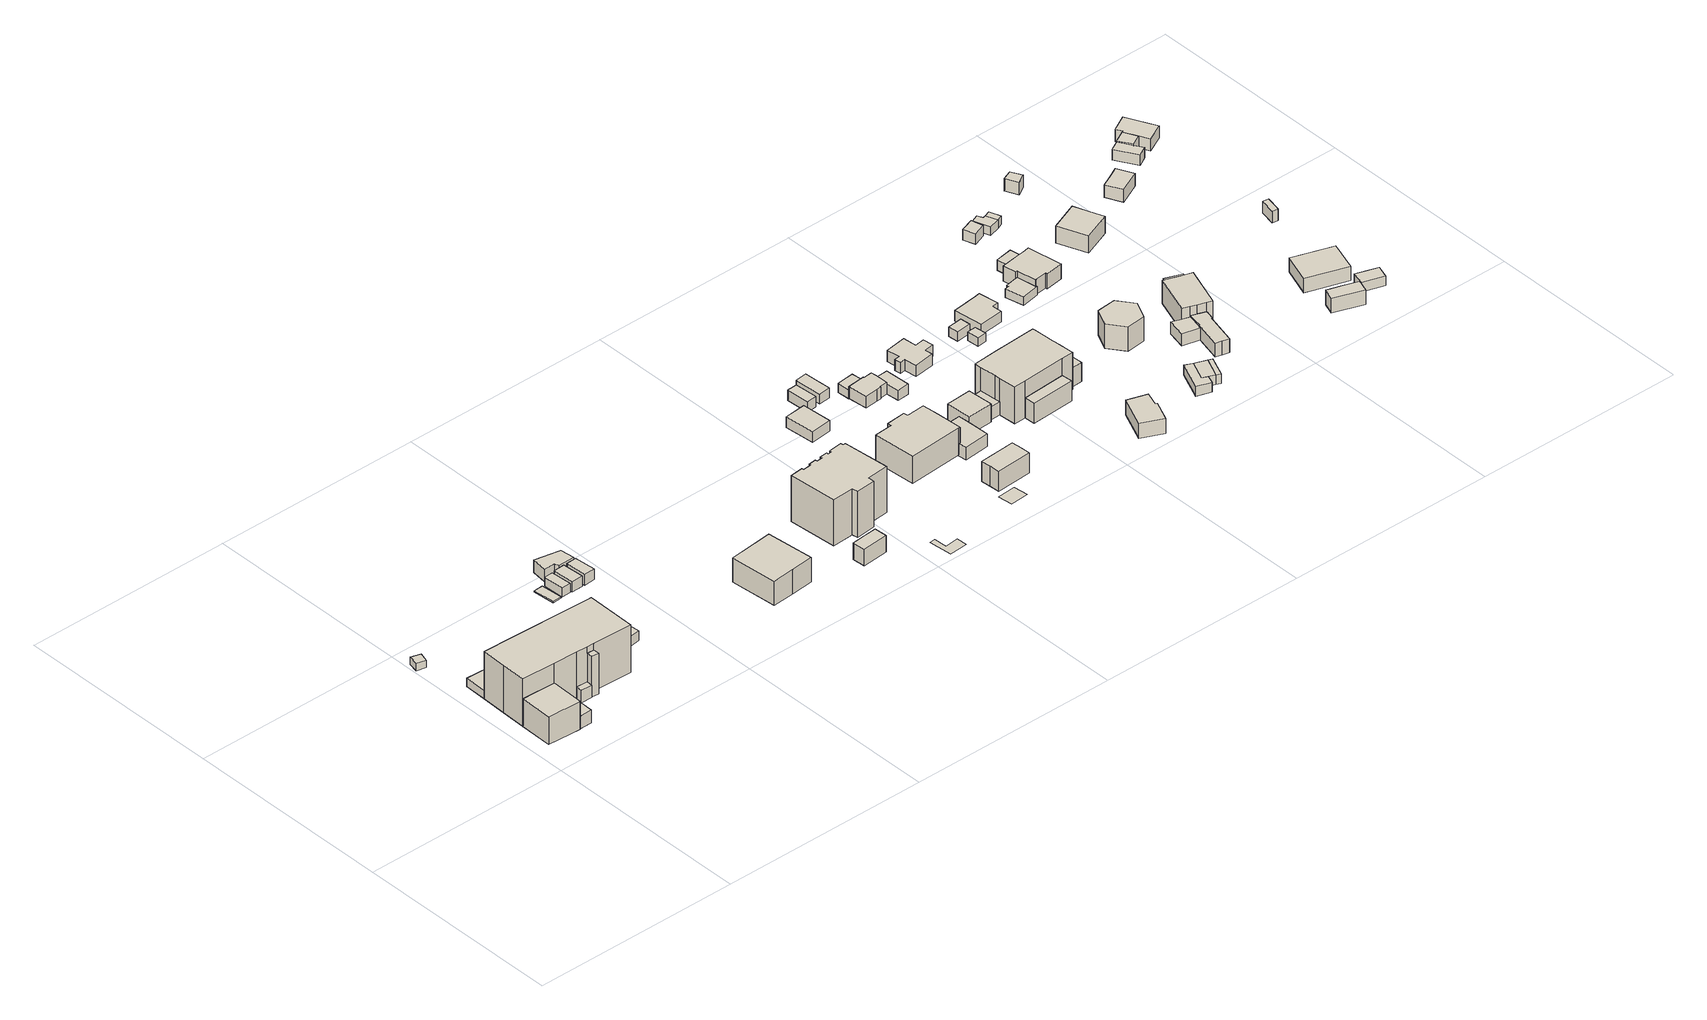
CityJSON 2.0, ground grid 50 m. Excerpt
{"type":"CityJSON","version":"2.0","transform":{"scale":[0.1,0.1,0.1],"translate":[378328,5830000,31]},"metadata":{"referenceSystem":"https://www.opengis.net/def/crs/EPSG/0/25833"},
"CityObjects":{
"building1":{"type":"Building","attributes":{"Gemeindeschluessel":"11000012","BezugspunktDach":"2200","function":"31001_2000","measuredHeight":1.81,"storeysAboveGround":1},"address":[{"country":"Germany","locality":"Berlin","thoroughfareNumber":"16 (11)","thoroughfareName":"Fährstraße"}],"geometry":[{"type":"Solid","lod":"1","boundaries":[[[[0,1,2,3]],[[4,5,6,7]],[[4,7,3,2]],[[5,4,2,1]],[[6,5,1,0]],[[7,6,0,3]]]]}]},
"building2":{"type":"Building","attributes":{"Gemeindeschluessel":"11000012","BezugspunktDach":"2200","function":"31001_2000","measuredHeight":3.11,"storeysAboveGround":1},"address":[{"country":"Germany","locality":"Berlin","thoroughfareNumber":"16 (4)","thoroughfareName":"Fährstraße"}],"geometry":[{"type":"Solid","lod":"1","boundaries":[[[[8,9,10,11]],[[12,13,14,15]],[[12,15,11,10]],[[13,12,10,9]],[[14,13,9,8]],[[15,14,8,11]]]]}]},
"building3":{"type":"Building","attributes":{"Gemeindeschluessel":"11000012","BezugspunktDach":"2200","function":"51009_1610","measuredHeight":3,"storeysAboveGround":0},"address":[{"country":"Germany","locality":"Berlin"}],"geometry":[{"type":"Solid","lod":"1","boundaries":[[[[16,17,18,19]],[[20,21,22,23]],[[20,23,19,18]],[[21,20,18,17]],[[22,21,17,16]],[[23,22,16,19]]]]}]},
"building4":{"type":"Building","attributes":{"Gemeindeschluessel":"11000012","function":"31001_1010"},"address":[{"country":"Germany","locality":"Berlin","thoroughfareNumber":"16","thoroughfareName":"Fährstraße"}],"children":["building4-1","building4-2","building4-3","building4-4","building4-5"]},
"building4-1":{"type":"BuildingPart","attributes":{"BezugspunktDach":"2200","measuredHeight":13.06,"storeysAboveGround":2},"parents":["building4"],"geometry":[{"type":"MultiSurface","lod":"1","boundaries":[[[24,25,26,27,28,29,30,31,32,33,34]],[[35,36,37,38,39,40,41,42,43,44,45]],[[35,45,34,33]],[[36,35,33,32]],[[37,46,47,36,32,31]],[[48,49,31,30]],[[38,37,50,51]],[[39,38,30,29]],[[40,39,29,28]],[[41,40,28,27]],[[52,53,27,26]],[[42,41,54,55]],[[43,42,26,25]],[[44,43,25,24]],[[56,57,24,34]],[[36,47,46,37]],[[51,50,49,48]],[[55,54,53,52]],[[45,44,58,57,56]]]}]},
"building4-2":{"type":"BuildingPart","attributes":{"BezugspunktDach":"2200","measuredHeight":6.97,"storeysAboveGround":2},"parents":["building4"],"geometry":[{"type":"Solid","lod":"1","boundaries":[[[[59,57,56,60]],[[45,44,61,62]],[[45,62,60,56]],[[61,44,57,59]],[[62,61,59,60]],[[44,45,56,57]]]]}]},
"building4-3":{"type":"BuildingPart","attributes":{"BezugspunktDach":"2200","measuredHeight":2.15,"storeysAboveGround":2},"parents":["building4"],"geometry":[{"type":"MultiSurface","lod":"1","boundaries":[[[46,63,64,47]],[[65,66,37,36]],[[65,36,47,64]],[[66,65,64,63]],[[37,66,67,50,68]],[[68,50,67,63,46]],[[36,37,46,47]]]}]},
"building4-4":{"type":"BuildingPart","attributes":{"BezugspunktDach":"2200","measuredHeight":7.61,"storeysAboveGround":2},"parents":["building4"],"geometry":[{"type":"MultiSurface","lod":"1","boundaries":[[[48,69,70,49]],[[67,71,51,50]],[[63,46,50,49,70]],[[71,67,70,69]],[[51,71,69,48]],[[67,50,46,63]],[[50,51,48,49]]]}]},
"building4-5":{"type":"BuildingPart","attributes":{"BezugspunktDach":"2200","measuredHeight":10.02,"storeysAboveGround":2},"parents":["building4"],"geometry":[{"type":"Solid","lod":"1","boundaries":[[[[72,53,52,73]],[[55,54,74,75]],[[55,75,73,52]],[[74,54,53,72]],[[75,74,72,73]],[[54,55,52,53]]]]}]},
"building5":{"type":"Building","attributes":{"Gemeindeschluessel":"11000012","BezugspunktDach":"2200","function":"31001_2000","measuredHeight":2.46,"storeysAboveGround":1},"address":[{"country":"Germany","locality":"Berlin","thoroughfareNumber":"16 (5)","thoroughfareName":"Fährstraße"}],"geometry":[{"type":"Solid","lod":"1","boundaries":[[[[76,77,78,79]],[[80,81,82,83]],[[80,83,79,78]],[[81,80,78,77]],[[82,81,77,76]],[[83,82,76,79]]]]}]},
"building6":{"type":"Building","attributes":{"Gemeindeschluessel":"11000012","BezugspunktDach":"2200","function":"31001_2000","measuredHeight":0.327,"storeysAboveGround":1},"address":[{"country":"Germany","locality":"Berlin","thoroughfareNumber":"16 (10)","thoroughfareName":"Fährstraße"}],"geometry":[{"type":"Solid","lod":"1","boundaries":[[[[84,85,86,87]],[[88,89,90,91]],[[88,91,87,86]],[[89,88,86,85]],[[90,89,85,84]],[[91,90,84,87]]]]}]},
"building7":{"type":"Building","attributes":{"Gemeindeschluessel":"11000012","BezugspunktDach":"2200","function":"31001_2000","measuredHeight":2.18,"storeysAboveGround":1},"address":[{"country":"Germany","locality":"Berlin","thoroughfareNumber":"16 (9)","thoroughfareName":"Fährstraße"}],"geometry":[{"type":"Solid","lod":"1","boundaries":[[[[92,93,94,95]],[[96,97,98,99]],[[96,99,95,94]],[[97,96,94,93]],[[98,97,93,92]],[[99,98,92,95]]]]}]},
"building8":{"type":"Building","attributes":{"Gemeindeschluessel":"11000012","BezugspunktDach":"2200","function":"31001_2000","measuredHeight":2.45,"storeysAboveGround":1},"address":[{"country":"Germany","locality":"Berlin","thoroughfareNumber":"16 (8)","thoroughfareName":"Fährstraße"}],"geometry":[{"type":"Solid","lod":"1","boundaries":[[[[100,101,102,103]],[[104,105,106,107]],[[104,107,103,102]],[[105,104,102,101]],[[106,105,101,100]],[[107,106,100,103]]]]}]},
"building9":{"type":"Building","attributes":{"Gemeindeschluessel":"11000012","BezugspunktDach":"2200","function":"31001_2000","measuredHeight":3.08,"storeysAboveGround":1},"address":[{"country":"Germany","locality":"Berlin","thoroughfareNumber":"16 (6)","thoroughfareName":"Fährstraße"}],"geometry":[{"type":"Solid","lod":"1","boundaries":[[[[108,109,110,111,112,113]],[[114,115,116,117,118,119]],[[114,119,113,112]],[[115,114,112,111]],[[116,115,111,110]],[[117,116,110,109]],[[118,117,109,108]],[[119,118,108,113]]]]}]},
"building10":{"type":"Building","attributes":{"Gemeindeschluessel":"11000012","BezugspunktDach":"2200","function":"31001_2000","measuredHeight":2.75,"storeysAboveGround":1},"address":[{"country":"Germany","locality":"Berlin","thoroughfareNumber":"16 (7)","thoroughfareName":"Fährstraße"}],"geometry":[{"type":"Solid","lod":"1","boundaries":[[[[120,121,122,123,124]],[[125,126,127,128,129]],[[125,129,124,123]],[[126,125,123,122]],[[127,126,122,121]],[[128,127,121,120]],[[129,128,120,124]]]]}]},
"building11":{"type":"Building","attributes":{"Gemeindeschluessel":"11000012","BezugspunktDach":"2200","function":"31001_1010","measuredHeight":8.46,"storeysAboveGround":1},"address":[{"country":"Germany","locality":"Berlin","thoroughfareNumber":"17","thoroughfareName":"Fährstraße"}],"geometry":[{"type":"Solid","lod":"1","boundaries":[[[[130,131,132,133,134,135]],[[136,137,138,139,140,141]],[[136,141,135,134]],[[137,136,134,133]],[[138,137,133,132]],[[139,138,132,131]],[[140,139,131,130]],[[141,140,130,135]]]]}]},
"building12":{"type":"Building","attributes":{"Gemeindeschluessel":"11000012","BezugspunktDach":"2200","function":"31001_2463","measuredHeight":5.55,"storeysAboveGround":1},"address":[{"country":"Germany","locality":"Berlin","thoroughfareNumber":"18 (2)","thoroughfareName":"Fährstraße"}],"geometry":[{"type":"Solid","lod":"1","boundaries":[[[[142,143,144,145,146]],[[147,148,149,150,151]],[[147,151,146,145]],[[148,147,145,144]],[[149,148,144,143]],[[150,149,143,142]],[[151,150,142,146]]]]}]},
"building13":{"type":"Building","attributes":{"Gemeindeschluessel":"11000012","function":"31001_1010"},"address":[{"country":"Germany","locality":"Berlin","thoroughfareNumber":"18","thoroughfareName":"Fährstraße"}],"children":["building13-1","building13-2"]},
"building13-1":{"type":"BuildingPart","attributes":{"BezugspunktDach":"2200","measuredHeight":11.35,"storeysAboveGround":2},"parents":["building13"],"geometry":[{"type":"MultiSurface","lod":"1","boundaries":[[[152,153,154,155,156,157,158,159,160,161,162,163,164,165,166,167,168,169,170,171,172,173,174,175]],[[176,177,178,179,180,181,182,183,184,185,186,187,188,189,190,191,192,193,194,195,196,197,198,199]],[[176,199,175,174]],[[177,176,177,200,201,174,173]],[[178,177,178,202,200,173,172]],[[203,202,172,171]],[[204,203,171,170]],[[179,205,179,180]],[[206,207,204,170,169]],[[182,181,169,168],[181,182,208,207]],[[209,208,168,167]],[[183,182,183,210]],[[211,209,183,184,183,167,166]],[[212,211,184,185,184,166,165]],[[186,185,213,185,186,214,212,165,164]],[[215,214,186,187,186,164,163]],[[216,215,163,162]],[[217,216,162,161]],[[190,189,161,160]],[[191,190,160,159]],[[192,191,159,158]],[[193,192,158,157]],[[194,193,157,156]],[[195,194,156,155]],[[196,195,155,154]],[[197,196,154,153]],[[198,197,153,152]],[[199,198,152,175]],[[201,200,177,176]],[[200,202,178,177]],[[179,178,202,203]],[[180,179,205,203,204]],[[181,180,204,207,206]],[[208,182,181,207]],[[210,183,182,208,209]],[[184,183,209,211]],[[185,184,211,212]],[[212,214,186,185,213]],[[187,186,214,215]],[[188,187,215,216]],[[189,188,216,217]]]}]},
"building13-2":{"type":"BuildingPart","attributes":{"BezugspunktDach":"2200","measuredHeight":7.21,"storeysAboveGround":2},"parents":["building13"],"geometry":[{"type":"MultiSurface","lod":"1","boundaries":[[[201,200,202,203,204,207,208,209,211,212,214,215,216,217,218,219]],[[220,189,188,187,186,185,184,183,182,181,180,179,178,177,176,221]],[[220,221,219,218]],[[189,220,218,217]],[[221,176,201,219]],[[189,217,216,188]],[[187,188,222,216,215]],[[186,187,215,214]],[[186,214,212,185]],[[184,185,212,211]],[[183,184,211,209]],[[182,183,209,208,223]],[[181,182,208,207]],[[180,181,207,204]],[[179,180,204,203]],[[178,179,203,202,224]],[[177,178,202,200]],[[176,177,225,200,201]]]}]},
"building14":{"type":"Building","attributes":{"Gemeindeschluessel":"11000012","BezugspunktDach":"2200","function":"31001_2723","measuredHeight":0.044,"storeysAboveGround":1},"address":[{"country":"Germany","locality":"Berlin","thoroughfareNumber":"18 (3)","thoroughfareName":"Fährstraße"}],"geometry":[{"type":"MultiSurface","lod":"1","boundaries":[[[226,227,228,229,230,231]]]}]},
"building15":{"type":"Building","attributes":{"Gemeindeschluessel":"11000012","BezugspunktDach":"2200","function":"31001_1312","measuredHeight":2.6,"storeysAboveGround":1},"address":[{"country":"Germany","locality":"Berlin","thoroughfareNumber":"14D","thoroughfareName":"Fährstraße"}],"geometry":[{"type":"Solid","lod":"1","boundaries":[[[[232,233,234,235]],[[236,237,238,239]],[[236,239,235,234]],[[237,236,234,233]],[[238,237,233,232]],[[239,238,232,235]]]]}]},
"building16":{"type":"Building","attributes":{"Gemeindeschluessel":"11000012","BezugspunktDach":"2200","function":"31001_2463","measuredHeight":0.018,"storeysAboveGround":1},"address":[{"country":"Germany","locality":"Berlin","thoroughfareNumber":"54 (1)","thoroughfareName":"Verlängerte Fährstraße"}],"geometry":[{"type":"MultiSurface","lod":"1","boundaries":[[[240,241,242,243]]]}]},
"building17":{"type":"Building","attributes":{"Gemeindeschluessel":"11000012","BezugspunktDach":"2200","function":"31001_1010","measuredHeight":6.72,"storeysAboveGround":2},"address":[{"country":"Germany","locality":"Berlin","thoroughfareNumber":"19","thoroughfareName":"Fährstraße"}],"geometry":[{"type":"Solid","lod":"1","boundaries":[[[[244,245,246,247,248,249,250,251,252,253]],[[254,255,256,257,258,259,260,261,262,263]],[[254,263,253,252]],[[255,254,252,251]],[[256,255,251,250]],[[257,256,250,249]],[[258,257,249,248]],[[259,258,248,247]],[[260,259,247,246]],[[261,260,246,245]],[[262,261,245,244]],[[263,262,244,253]]]]}]},
"building18":{"type":"Building","attributes":{"Gemeindeschluessel":"11000012","BezugspunktDach":"2200","function":"31001_2723","measuredHeight":5.94,"storeysAboveGround":1},"address":[{"country":"Germany","locality":"Berlin","thoroughfareNumber":"19 (2)","thoroughfareName":"Fährstraße"}],"geometry":[{"type":"Solid","lod":"1","boundaries":[[[[264,265,266,267,268,269]],[[270,271,272,273,274,275]],[[270,275,269,268]],[[271,270,268,267]],[[272,271,267,266]],[[273,272,266,265]],[[274,273,265,264]],[[275,274,264,269]]]]}]},
"building19":{"type":"Building","attributes":{"Gemeindeschluessel":"11000012","BezugspunktDach":"2200","function":"31001_2463","measuredHeight":2.59,"storeysAboveGround":1},"address":[{"country":"Germany","locality":"Berlin","thoroughfareNumber":"14D (1)","thoroughfareName":"Fährstraße"}],"geometry":[{"type":"Solid","lod":"1","boundaries":[[[[276,277,278,279]],[[280,281,282,283]],[[280,283,279,278]],[[281,280,278,277]],[[282,281,277,276]],[[283,282,276,279]]]]}]},
"building20":{"type":"Building","attributes":{"Gemeindeschluessel":"11000012","BezugspunktDach":"2200","function":"31001_2463","measuredHeight":2.47,"storeysAboveGround":1},"address":[{"country":"Germany","locality":"Berlin","thoroughfareNumber":"14C (1)","thoroughfareName":"Fährstraße"}],"geometry":[{"type":"Solid","lod":"1","boundaries":[[[[284,285,286,287]],[[288,289,290,291]],[[288,291,287,286]],[[289,288,286,285]],[[290,289,285,284]],[[291,290,284,287]]]]}]},
"building21":{"type":"Building","attributes":{"Gemeindeschluessel":"11000012","BezugspunktDach":"2200","function":"31001_2463","measuredHeight":3.03,"storeysAboveGround":1},"address":[{"country":"Germany","locality":"Berlin","thoroughfareNumber":"19 (1)","thoroughfareName":"Fährstraße"}],"geometry":[{"type":"Solid","lod":"1","boundaries":[[[[292,293,294,295,296,297,298]],[[299,300,301,302,303,304,305]],[[299,305,298,297]],[[300,299,297,296]],[[301,300,296,295]],[[302,301,295,294]],[[303,302,294,293]],[[304,303,293,292]],[[305,304,292,298]]]]}]},
"building22":{"type":"Building","attributes":{"Gemeindeschluessel":"11000012","BezugspunktDach":"2200","function":"51009_1610","measuredHeight":2.21,"storeysAboveGround":0},"address":[{"country":"Germany","locality":"Berlin"}],"geometry":[{"type":"Solid","lod":"1","boundaries":[[[[306,307,308,309]],[[310,311,312,313]],[[310,313,309,308]],[[311,310,308,307]],[[312,311,307,306]],[[313,312,306,309]]]]}]},
"building23":{"type":"Building","attributes":{"Gemeindeschluessel":"11000012","BezugspunktDach":"2200","function":"31001_1312","measuredHeight":3.56,"storeysAboveGround":1},"address":[{"country":"Germany","locality":"Berlin","thoroughfareNumber":"14C","thoroughfareName":"Fährstraße"}],"geometry":[{"type":"Solid","lod":"1","boundaries":[[[[314,315,316,317,318,319,320,321,322,323,324]],[[325,326,327,328,329,330,331,332,333,334,335]],[[325,335,324,323]],[[326,325,323,322]],[[327,326,322,321]],[[328,327,321,320]],[[329,328,320,319]],[[330,329,319,318]],[[331,330,318,317]],[[332,331,317,316]],[[333,332,316,315]],[[334,333,315,314]],[[335,334,314,324]]]]}]},
"building24":{"type":"Building","attributes":{"Gemeindeschluessel":"11000012","BezugspunktDach":"2200","function":"31001_2463","measuredHeight":5.28,"storeysAboveGround":1},"address":[{"country":"Germany","locality":"Berlin","thoroughfareNumber":"21 (2)","thoroughfareName":"Fährstraße"}],"geometry":[{"type":"Solid","lod":"1","boundaries":[[[[336,337,338,339]],[[340,341,300,342]],[[340,342,339,338]],[[341,340,338,337]],[[300,341,337,336]],[[342,300,336,339]]]]}]},
"building25":{"type":"Building","attributes":{"Gemeindeschluessel":"11000012","BezugspunktDach":"2200","function":"51009_1610","measuredHeight":2.5,"storeysAboveGround":0},"address":[{"country":"Germany","locality":"Berlin"}],"geometry":[{"type":"Solid","lod":"1","boundaries":[[[[343,344,345,346,347]],[[348,349,350,330,329]],[[348,329,347,346]],[[349,348,346,345]],[[350,349,345,344]],[[330,350,344,343]],[[329,330,343,347]]]]}]},
"building26":{"type":"Building","attributes":{"Gemeindeschluessel":"11000012","BezugspunktDach":"2200","function":"31001_2723","measuredHeight":3.21,"storeysAboveGround":1},"address":[{"country":"Germany","locality":"Berlin","thoroughfareNumber":"21 (1)","thoroughfareName":"Fährstraße"}],"geometry":[{"type":"Solid","lod":"1","boundaries":[[[[351,352,353,354]],[[355,356,357,358]],[[355,358,354,353]],[[356,355,353,352]],[[357,356,352,351]],[[358,357,351,354]]]]}]},
"building27":{"type":"Building","attributes":{"Gemeindeschluessel":"11000012","BezugspunktDach":"2200","function":"31001_1312","measuredHeight":2.73,"storeysAboveGround":1},"address":[{"country":"Germany","locality":"Berlin","thoroughfareNumber":"14B","thoroughfareName":"Fährstraße"}],"geometry":[{"type":"Solid","lod":"1","boundaries":[[[[359,360,361,362,363,364,365,366,367,368,369,370]],[[371,372,373,374,375,376,377,378,379,380,381,382]],[[371,382,370,369]],[[372,371,369,368]],[[373,372,368,367]],[[374,373,367,366]],[[375,374,366,365]],[[376,375,365,364]],[[377,376,364,363]],[[378,377,363,362]],[[379,378,362,361]],[[380,379,361,360]],[[381,380,360,359]],[[382,381,359,370]]]]}]},
"building28":{"type":"Building","attributes":{"Gemeindeschluessel":"11000012","BezugspunktDach":"2200","function":"51009_1610","measuredHeight":4.89,"storeysAboveGround":0},"address":[{"country":"Germany","locality":"Berlin"}],"geometry":[{"type":"Solid","lod":"1","boundaries":[[[[383,384,385,386]],[[387,388,389,390]],[[387,390,386,385]],[[388,387,385,384]],[[389,388,384,383]],[[390,389,383,386]]]]}]},
"building29":{"type":"Building","attributes":{"Gemeindeschluessel":"11000012","BezugspunktDach":"2200","function":"51009_1610","measuredHeight":6.62,"storeysAboveGround":0},"address":[{"country":"Germany","locality":"Berlin"}],"geometry":[{"type":"Solid","lod":"1","boundaries":[[[[391,392,393,394]],[[395,396,397,398]],[[395,398,394,393]],[[396,395,393,392]],[[397,396,392,391]],[[398,397,391,394]]]]}]},
"building30":{"type":"Building","attributes":{"Gemeindeschluessel":"11000012","function":"31001_1010"},"address":[{"country":"Germany","locality":"Berlin","thoroughfareNumber":"21","thoroughfareName":"Fährstraße"}],"children":["building30-1","building30-2"]},
"building30-1":{"type":"BuildingPart","attributes":{"BezugspunktDach":"2200","measuredHeight":10.21,"storeysAboveGround":2},"parents":["building30"],"geometry":[{"type":"MultiSurface","lod":"1","boundaries":[[[399,400,401,402,403,404,405,406,407,408,409,410,411,412,413]],[[414,415,416,417,418,419,420,421,387,390,422,423,424,425,426]],[[414,426,413,412]],[[415,414,412,411]],[[416,415,411,410]],[[417,416,410,409]],[[427,428,429,430,418,417,409,408]],[[419,418,408,407],[431,432,427,430]],[[420,419,407,406]],[[421,420,406,405]],[[387,421,405,404]],[[390,387,404,403]],[[422,390,403,402]],[[423,422,402,401]],[[424,423,401,400]],[[425,424,400,399]],[[426,425,399,413]],[[430,429,428,427]],[[427,432,431,430]]]}]},
"building30-2":{"type":"BuildingPart","attributes":{"BezugspunktDach":"2200","measuredHeight":4.66,"storeysAboveGround":2},"parents":["building30"],"geometry":[{"type":"MultiSurface","lod":"1","boundaries":[[[432,433,434,428]],[[435,436,431,429]],[[435,429,428,434]],[[436,435,434,433]],[[431,436,433,432]],[[429,430,427,428]],[[431,437,432,427,430]]]}]},
"building31":{"type":"Building","attributes":{"Gemeindeschluessel":"11000012","BezugspunktDach":"2200","function":"31001_2463","measuredHeight":3.74,"storeysAboveGround":1},"address":[{"country":"Germany","locality":"Berlin","thoroughfareNumber":"27 (1)","thoroughfareName":"Straße 367"}],"geometry":[{"type":"Solid","lod":"1","boundaries":[[[[438,439,440,441,442,443]],[[444,445,446,447,448,449]],[[444,449,443,442]],[[445,444,442,441]],[[446,445,441,440]],[[447,446,440,439]],[[448,447,439,438]],[[449,448,438,443]]]]}]},
"building32":{"type":"Building","attributes":{"Gemeindeschluessel":"11000012","BezugspunktDach":"2200","function":"51009_1610","measuredHeight":4.67,"storeysAboveGround":0},"address":[{"country":"Germany","locality":"Berlin"}],"geometry":[{"type":"Solid","lod":"1","boundaries":[[[[450,451,433,432]],[[436,452,453,431]],[[436,431,432,433]],[[452,436,433,451]],[[453,452,451,450]],[[431,453,450,432]]]]}]},
"building33":{"type":"Building","attributes":{"Gemeindeschluessel":"11000012","BezugspunktDach":"2200","function":"31001_2723","measuredHeight":2.05,"storeysAboveGround":1},"address":[{"country":"Germany","locality":"Berlin","thoroughfareNumber":"14A (1)","thoroughfareName":"Fährstraße"}],"geometry":[{"type":"Solid","lod":"1","boundaries":[[[[454,455,456,457]],[[458,459,460,461]],[[458,461,457,456]],[[459,458,456,455]],[[460,459,455,454]],[[461,460,454,457]]]]}]},
"building34":{"type":"Building","attributes":{"Gemeindeschluessel":"11000012","BezugspunktDach":"2200","function":"31001_2723","measuredHeight":2.27,"storeysAboveGround":1},"address":[{"country":"Germany","locality":"Berlin","thoroughfareNumber":"14A (2)","thoroughfareName":"Fährstraße"}],"geometry":[{"type":"Solid","lod":"1","boundaries":[[[[462,463,464,465]],[[466,467,468,469]],[[466,469,465,464]],[[467,466,464,463]],[[468,467,463,462]],[[469,468,462,465]]]]}]},
"building35":{"type":"Building","attributes":{"Gemeindeschluessel":"11000012","BezugspunktDach":"2200","function":"31001_1312","measuredHeight":3.53,"storeysAboveGround":1},"address":[{"country":"Germany","locality":"Berlin","thoroughfareNumber":"14A","thoroughfareName":"Fährstraße"}],"geometry":[{"type":"Solid","lod":"1","boundaries":[[[[470,471,472,473,474,475,476]],[[477,478,479,480,481,482,483]],[[477,483,476,475]],[[478,477,475,474]],[[479,478,474,473]],[[480,479,473,472]],[[481,480,472,471]],[[482,481,471,470]],[[483,482,470,476]]]]}]},
"building36":{"type":"Building","attributes":{"Gemeindeschluessel":"11000012","BezugspunktDach":"2200","function":"51009_1610","measuredHeight":2.44,"storeysAboveGround":0},"address":[{"country":"Germany","locality":"Berlin"}],"geometry":[{"type":"Solid","lod":"1","boundaries":[[[[484,485,486,487,488,489]],[[490,491,492,493,494,495]],[[490,495,489,488]],[[491,490,488,487]],[[492,491,487,486]],[[493,492,486,485]],[[494,493,485,484]],[[495,494,484,489]]]]}]},
"building37":{"type":"Building","attributes":{"Gemeindeschluessel":"11000012","BezugspunktDach":"2200","function":"31001_2723","measuredHeight":2.45,"storeysAboveGround":1},"address":[{"country":"Germany","locality":"Berlin","thoroughfareNumber":"29 (1)","thoroughfareName":"Straße 367"}],"geometry":[{"type":"Solid","lod":"1","boundaries":[[[[485,496,497,487,486]],[[491,498,499,493,492]],[[491,492,486,487]],[[498,491,487,497]],[[499,498,497,496]],[[493,499,496,485]],[[492,493,485,486]]]]}]},
"building38":{"type":"Building","attributes":{"Gemeindeschluessel":"11000012","BezugspunktDach":"2200","function":"51009_1610","measuredHeight":2.45,"storeysAboveGround":0},"address":[{"country":"Germany","locality":"Berlin"}],"geometry":[{"type":"Solid","lod":"1","boundaries":[[[[500,501,497,496]],[[498,502,503,499]],[[498,499,496,497]],[[502,498,497,501]],[[503,502,501,500]],[[499,503,500,496]]]]}]},
"building39":{"type":"Building","attributes":{"Gemeindeschluessel":"11000012","BezugspunktDach":"2200","function":"31001_1010","measuredHeight":5.95,"storeysAboveGround":1},"address":[{"country":"Germany","locality":"Berlin","thoroughfareNumber":"22","thoroughfareName":"Fährstraße"}],"geometry":[{"type":"Solid","lod":"1","boundaries":[[[[504,505,506,507,508,509]],[[510,511,512,513,514,515]],[[510,515,509,508]],[[511,510,508,507]],[[512,511,507,506]],[[513,512,506,505]],[[514,513,505,504]],[[515,514,504,509]]]]}]},
"building40":{"type":"Building","attributes":{"Gemeindeschluessel":"11000012","BezugspunktDach":"2200","function":"31001_2463","measuredHeight":2.13,"storeysAboveGround":1},"address":[{"country":"Germany","locality":"Berlin","thoroughfareNumber":"14 (1)","thoroughfareName":"Fährstraße"}],"geometry":[{"type":"Solid","lod":"1","boundaries":[[[[516,517,518,519,520,521,522,523,524]],[[525,526,527,528,529,530,531,532,533]],[[525,533,524,523]],[[526,525,523,522]],[[527,526,522,521]],[[528,527,521,520]],[[529,528,520,519]],[[530,529,519,518]],[[531,530,518,517]],[[532,531,517,516]],[[533,532,516,524]]]]}]},
"building41":{"type":"Building","attributes":{"Gemeindeschluessel":"11000012","BezugspunktDach":"2200","function":"51009_1610","measuredHeight":2.94,"storeysAboveGround":0},"address":[{"country":"Germany","locality":"Berlin"}],"geometry":[{"type":"Solid","lod":"1","boundaries":[[[[534,535,536,537,538,539,540]],[[541,542,543,544,545,546,547]],[[541,547,540,539]],[[542,541,539,538]],[[543,542,538,537]],[[544,543,537,536]],[[545,544,536,535]],[[546,545,535,534]],[[547,546,534,540]]]]}]},
"building42":{"type":"Building","attributes":{"Gemeindeschluessel":"11000012","function":"31001_1312"},"address":[{"country":"Germany","locality":"Berlin","thoroughfareNumber":"14","thoroughfareName":"Fährstraße"}],"children":["building42-1","building42-2"]},
"building42-1":{"type":"BuildingPart","attributes":{"BezugspunktDach":"2200","measuredHeight":5.3,"storeysAboveGround":1},"parents":["building42"],"geometry":[{"type":"MultiSurface","lod":"1","boundaries":[[[548,549,550,551,552,553,554,555,556,557,558,559]],[[560,561,562,563,564,565,566,530,529,528,527,567]],[[568,569,570,567,559,558]],[[571,572,568,560,558,557]],[[562,561,557,556]],[[563,562,556,555]],[[564,563,555,554]],[[565,564,554,553]],[[566,565,553,552]],[[530,566,552,551]],[[529,530,551,550]],[[528,529,550,549]],[[527,528,549,548]],[[567,527,548,559]],[[560,570,569,568]],[[561,573,560,568,572,571]]]}]},
"building42-2":{"type":"BuildingPart","attributes":{"BezugspunktDach":"2200","measuredHeight":2.57,"storeysAboveGround":1},"parents":["building42"],"geometry":[{"type":"MultiSurface","lod":"1","boundaries":[[[569,572,574,575]],[[576,561,570,577]],[[576,577,575,574]],[[561,576,574,572]],[[577,570,569,575]],[[570,578,560,568,569]],[[572,568,560,561]]]}]},
"building43":{"type":"Building","attributes":{"Gemeindeschluessel":"11000012","function":"31001_1010"},"address":[{"country":"Germany","locality":"Berlin","thoroughfareNumber":"29","thoroughfareName":"Straße 367"}],"children":["building43-1","building43-2"]},
"building43-1":{"type":"BuildingPart","attributes":{"BezugspunktDach":"2200","measuredHeight":7.1,"storeysAboveGround":1},"parents":["building43"],"geometry":[{"type":"MultiSurface","lod":"1","boundaries":[[[579,580,581,582,583,584,585,586,587,588]],[[589,590,591,592,593,594,595,596,543,542]],[[589,542,588,587]],[[590,589,587,586]],[[591,590,586,585]],[[592,591,585,584]],[[593,592,584,583]],[[594,593,583,582]],[[595,594,582,581]],[[597,598,599,596,595,581,580],[599,598,600,595]],[[543,601,597,596,580,579]],[[542,543,579,588]],[[596,599,598,597]],[[598,599,595,600]],[[596,597,601,543,602]]]}]},
"building43-2":{"type":"BuildingPart","attributes":{"BezugspunktDach":"2200","measuredHeight":4.28,"storeysAboveGround":1},"parents":["building43"],"geometry":[{"type":"MultiSurface","lod":"1","boundaries":[[[603,604,605,606,600,598,601,607,608,609,610]],[[546,545,544,543,599,595,611,612,613,614,615]],[[546,615,610,609]],[[545,546,609,608]],[[544,545,608,607]],[[543,544,607,601]],[[543,596,599]],[[611,595,600,606]],[[612,611,606,605]],[[613,612,605,604]],[[614,613,604,603]],[[615,614,603,610]],[[599,596,597,598]],[[601,597,616,596,543]],[[595,599,598,600]]]}]},
"building44":{"type":"Building","attributes":{"Gemeindeschluessel":"11000012","BezugspunktDach":"2200","function":"31001_2000","measuredHeight":2.63,"storeysAboveGround":1},"address":[{"country":"Germany","locality":"Berlin","thoroughfareNumber":"14 (2)","thoroughfareName":"Fährstraße"}],"geometry":[{"type":"Solid","lod":"1","boundaries":[[[[617,618,619,620]],[[621,622,623,624]],[[621,624,620,619]],[[622,621,619,618]],[[623,622,618,617]],[[624,623,617,620]]]]}]},
"building45":{"type":"Building","attributes":{"Gemeindeschluessel":"11000012","BezugspunktDach":"2200","function":"51009_1610","measuredHeight":4.61,"storeysAboveGround":0},"address":[{"country":"Germany","locality":"Berlin"}],"geometry":[{"type":"Solid","lod":"1","boundaries":[[[[625,626,627,628]],[[629,630,631,632]],[[629,632,628,627]],[[630,629,627,626]],[[631,630,626,625]],[[632,631,625,628]]]]}]},
"building46":{"type":"Building","attributes":{"Gemeindeschluessel":"11000012","BezugspunktDach":"2200","function":"31001_2463","measuredHeight":2.15,"storeysAboveGround":1},"address":[{"country":"Germany","locality":"Berlin","thoroughfareNumber":"13B (1)","thoroughfareName":"Fährstraße"}],"geometry":[{"type":"Solid","lod":"1","boundaries":[[[[633,634,635,636,637,638]],[[639,640,641,642,643,644]],[[639,644,638,637]],[[640,639,637,636]],[[641,640,636,635]],[[642,641,635,634]],[[643,642,634,633]],[[644,643,633,638]]]]}]},
"building47":{"type":"Building","attributes":{"Gemeindeschluessel":"11000012","BezugspunktDach":"2200","function":"51009_1610","measuredHeight":2.09,"storeysAboveGround":0},"address":[{"country":"Germany","locality":"Berlin"}],"geometry":[{"type":"Solid","lod":"1","boundaries":[[[[634,645,646,635]],[[647,648,642,641]],[[647,641,635,646]],[[648,647,646,645]],[[642,648,645,634]],[[641,642,634,635]]]]}]},
"building48":{"type":"Building","attributes":{"Gemeindeschluessel":"11000012","BezugspunktDach":"2200","function":"31001_1312","measuredHeight":5.51,"storeysAboveGround":1},"address":[{"country":"Germany","locality":"Berlin","thoroughfareNumber":"13B","thoroughfareName":"Fährstraße"}],"geometry":[{"type":"Solid","lod":"1","boundaries":[[[[649,650,651,652,653]],[[654,655,656,657,658]],[[654,658,653,652]],[[655,654,652,651]],[[656,655,651,650]],[[657,656,650,649]],[[658,657,649,653]]]]}]},
"building49":{"type":"Building","attributes":{"Gemeindeschluessel":"11000012","BezugspunktDach":"2200","function":"31001_2000","measuredHeight":3.07,"storeysAboveGround":1},"address":[{"country":"Germany","locality":"Berlin","thoroughfareNumber":"13A (1)","thoroughfareName":"Fährstraße"}],"geometry":[{"type":"Solid","lod":"1","boundaries":[[[[659,660,661,662]],[[663,664,665,666]],[[663,666,662,661]],[[664,663,661,660]],[[665,664,660,659]],[[666,665,659,662]]]]}]},
"building50":{"type":"Building","attributes":{"Gemeindeschluessel":"11000012","BezugspunktDach":"2200","function":"31001_2463","measuredHeight":5,"storeysAboveGround":1},"address":[{"country":"Germany","locality":"Berlin","thoroughfareNumber":"30 (1)","thoroughfareName":"Straße 367"}],"geometry":[{"type":"Solid","lod":"1","boundaries":[[[[667,668,669,670,671]],[[672,673,674,675,676]],[[672,676,671,670]],[[673,672,670,669]],[[674,673,669,668]],[[675,674,668,667]],[[676,675,667,671]]]]}]},
"building51":{"type":"Building","attributes":{"Gemeindeschluessel":"11000012","BezugspunktDach":"2200","function":"31001_1010","measuredHeight":3.82,"storeysAboveGround":1},"address":[{"country":"Germany","locality":"Berlin","thoroughfareNumber":"32","thoroughfareName":"Straße 367"}],"geometry":[{"type":"Solid","lod":"1","boundaries":[[[[677,678,679,680]],[[681,682,683,684]],[[681,684,680,679]],[[682,681,679,678]],[[683,682,678,677]],[[684,683,677,680]]]]}]},
"building52":{"type":"Building","attributes":{"Gemeindeschluessel":"11000012","BezugspunktDach":"2200","function":"31001_2463","measuredHeight":2.53,"storeysAboveGround":1},"address":[{"country":"Germany","locality":"Berlin","thoroughfareNumber":"32 (1)","thoroughfareName":"Straße 367"}],"geometry":[{"type":"Solid","lod":"1","boundaries":[[[[685,686,687,688,689]],[[690,691,692,693,694]],[[690,694,689,688]],[[691,690,688,687]],[[692,691,687,686]],[[693,692,686,685]],[[694,693,685,689]]]]}]},
"building53":{"type":"Building","attributes":{"Gemeindeschluessel":"11000012","BezugspunktDach":"2200","function":"31001_1312","measuredHeight":3.41,"storeysAboveGround":1},"address":[{"country":"Germany","locality":"Berlin","thoroughfareNumber":"13A","thoroughfareName":"Fährstraße"}],"geometry":[{"type":"Solid","lod":"1","boundaries":[[[[695,696,697,698,699]],[[700,701,702,703,704]],[[700,704,699,698]],[[701,700,698,697]],[[702,701,697,696]],[[703,702,696,695]],[[704,703,695,699]]]]}]},
"building54":{"type":"Building","attributes":{"Gemeindeschluessel":"11000012","BezugspunktDach":"2200","function":"51009_1610","measuredHeight":2.92,"storeysAboveGround":0},"address":[{"country":"Germany","locality":"Berlin"}],"geometry":[{"type":"Solid","lod":"1","boundaries":[[[[705,706,707,708]],[[709,710,711,712]],[[709,712,708,707]],[[710,709,707,706]],[[711,710,706,705]],[[712,711,705,708]]]]}]},
"building55":{"type":"Building","attributes":{"Gemeindeschluessel":"11000012","BezugspunktDach":"2200","function":"31001_2723","measuredHeight":2.62,"storeysAboveGround":1},"address":[{"country":"Germany","locality":"Berlin","thoroughfareNumber":"13 (1)","thoroughfareName":"Fährstraße"}],"geometry":[{"type":"Solid","lod":"1","boundaries":[[[[713,714,715,716,717]],[[718,719,720,721,722]],[[718,722,717,716]],[[719,718,716,715]],[[720,719,715,714]],[[721,720,714,713]],[[722,721,713,717]]]]}]},
"building56":{"type":"Building","attributes":{"Gemeindeschluessel":"11000012","function":"31001_1312"},"address":[{"country":"Germany","locality":"Berlin","thoroughfareNumber":"13","thoroughfareName":"Fährstraße"}],"children":["building56-1","building56-2"]},
"building56-1":{"type":"BuildingPart","attributes":{"BezugspunktDach":"2200","measuredHeight":2.93,"storeysAboveGround":1},"parents":["building56"],"geometry":[{"type":"MultiSurface","lod":"1","boundaries":[[[723,724,725,726,727,728,729]],[[730,731,732,733,734,735,736]],[[730,736,729,728]],[[731,730,728,727]],[[732,731,727,726]],[[733,732,726,725]],[[735,734,724,723]],[[736,735,723,729]],[[737,734,733,725,724]]]}]},
"building56-2":{"type":"BuildingPart","attributes":{"BezugspunktDach":"2200","measuredHeight":2.93,"storeysAboveGround":1},"parents":["building56"],"geometry":[{"type":"MultiSurface","lod":"1","boundaries":[[[738,725,724,739]],[[734,733,740,741]],[[734,741,739,724]],[[740,733,725,738]],[[741,740,738,739]],[[742,733,734,724,725]]]}]}
},
"vertices":[
[23,423,30],[29,445,30],[6,452,30],[1,428,30],[6,452,12],[29,445,12],[23,423,12],[1,428,12],
[142,68,46],[143,99,46],[113,101,46],[112,68,46],[113,101,15],[143,99,15],[142,68,15],[112,68,15],
[198,129,45],[199,144,45],[172,145,45],[171,130,45],[172,145,15],[199,144,15],[198,129,15],[171,130,15],
[115,147,131],[172,145,131],[199,144,131],[216,143,131],[311,140,131],[313,259,131],[306,259,131],[116,266,131],[38,268,131],[36,209,131],[34,150,131],[36,209,14],[38,268,14],[116,266,14],[306,259,14],[313,259,14],[311,140,14],[216,143,14],[199,144,14],[172,145,14],[115,147,14],[34,150,14],[116,266,35],[38,268,35],[306,259,64],[116,266,64],[116,266,15],[306,259,15],[199,144,116],[216,143,116],[216,143,16],[199,144,16],[34,150,83],[115,147,83],[115,147,75],
[112,68,83],[32,72,83],[112,68,14],[32,72,14],
[119,317,35],[39,321,35],[39,321,14],[119,317,14],[119,317,15],[116,266,28],
[307,309,64],[119,317,64],[307,309,15],
[215,127,116],[198,129,116],[215,127,16],[198,129,16],
[368,202,40],[391,205,40],[386,259,40],[363,257,40],[386,259,16],[391,205,16],[368,202,16],[363,257,16],
[350,413,16],[372,414,16],[368,465,16],[346,464,16],[368,465,13],[372,414,13],[350,413,13],[346,464,13],
[376,415,35],[398,416,35],[395,466,35],[374,465,35],[395,466,13],[398,416,13],[376,415,13],[374,465,13],
[403,416,36],[431,417,36],[428,468,36],[401,467,36],[428,468,11],[431,417,11],[403,416,11],[401,467,11],
[415,482,38],[418,471,38],[458,472,38],[454,506,38],[393,518,38],[389,481,38],[393,518,7],[454,506,7],[458,472,7],[418,471,7],[415,482,7],[389,481,7],
[437,417,37],[464,418,37],[463,430,37],[459,468,37],[435,467,37],[459,468,10],[463,430,10],[464,418,10],[437,417,10],[435,467,10],
[668,114,74],[721,118,74],[774,123,74],[763,236,74],[711,231,74],[658,226,74],[711,231,14],[763,236,14],[774,123,14],[721,118,14],[668,114,14],[658,226,14],
[886,91,56],[948,96,56],[946,126,56],[915,124,56],[884,121,56],[915,124,15],[946,126,15],[948,96,15],[886,91,15],[884,121,15],
[884,179,129],[935,182,129],[938,168,129],[984,172,129],[984,187,129],[1035,191,129],[1025,302,129],[1019,302,129],[1018,308,129],[990,305,129],[986,305,129],[986,300,129],[977,299,129],[977,304,129],[959,302,129],[960,297,129],[945,296,129],[945,301,129],[927,299,129],[927,295,129],[907,293,129],[906,298,129],[900,297,129],[875,295,129],[900,297,16],[906,298,16],[907,293,16],[927,295,16],[927,299,16],[945,301,16],[945,296,16],[960,297,16],[959,302,16],[977,304,16],[977,299,16],[986,300,16],[986,305,16],[990,305,16],[1018,308,16],[1019,302,16],[1025,302,16],[1035,191,16],[984,187,16],[984,172,16],[938,168,16],[935,182,16],[884,179,16],[875,295,16],[906,298,88],[900,297,88],[907,293,88],[927,295,88],[927,299,88],[927,295,56],[945,301,52],[945,301,88],[945,296,88],[960,297,88],[960,297,52],[959,302,88],[977,304,88],[977,304,45],[977,299,88],[986,300,88],[986,305,88],[990,305,88],
[990,320,88],[898,312,88],[990,320,16],[898,312,16],[986,305,20],[945,296,72],[907,293,52],[906,298,59],
[1040,7,14],[1084,10,14],[1082,35,14],[1050,32,14],[1048,64,14],[1035,63,14],
[1082,462,39],[1132,467,39],[1127,538,39],[1076,534,39],[1127,538,13],[1132,467,13],[1082,462,13],[1076,534,13],
[1241,51,12],[1284,54,12],[1281,88,12],[1237,85,12],
[1135,226,84],[1265,235,84],[1269,235,84],[1265,296,84],[1262,336,84],[1218,333,84],[1217,343,84],[1171,339,84],[1172,330,84],[1128,327,84],[1172,330,17],[1171,339,17],[1217,343,17],[1218,333,17],[1262,336,17],[1265,296,17],[1269,235,17],[1265,235,17],[1135,226,17],[1128,327,17],
[1248,122,62],[1249,98,62],[1334,103,62],[1333,126,62],[1331,150,62],[1246,145,62],[1331,150,12],[1333,126,12],[1334,103,12],[1249,98,12],[1248,122,12],[1246,145,12],
[1147,549,32],[1171,552,32],[1167,605,32],[1144,604,32],[1167,605,6],[1171,552,6],[1147,549,6],[1144,604,6],
[1181,551,32],[1209,554,32],[1205,620,32],[1177,617,32],[1205,620,8],[1209,554,8],[1181,551,8],[1177,617,8],
[1269,235,46],[1265,235,46],[1267,215,46],[1328,220,46],[1326,272,46],[1325,300,46],[1265,296,46],[1325,300,15],[1326,272,15],[1328,220,15],[1267,215,15],[1265,235,15],[1269,235,15],[1265,296,15],
[1232,522,34],[1274,526,34],[1271,556,34],[1230,552,34],[1271,556,12],[1274,526,12],[1232,522,12],[1230,552,12],
[1236,475,42],[1267,478,42],[1278,479,42],[1278,481,42],[1297,482,42],[1296,513,42],[1295,526,42],[1274,524,42],[1274,526,42],[1263,525,42],[1232,522,42],[1263,525,13],[1274,526,13],[1274,524,13],[1295,526,13],[1296,513,13],[1297,482,13],[1278,481,13],[1278,479,13],[1267,478,13],[1236,475,13],[1232,522,13],
[1326,272,60],[1387,275,60],[1383,335,60],[1323,332,60],[1383,335,15],[1387,275,15],[1323,332,15],
[1297,482,38],[1300,452,38],[1328,454,38],[1325,514,38],[1296,513,38],[1325,514,13],[1328,454,13],[1300,452,13],
[1387,280,47],[1416,281,47],[1412,333,47],[1383,331,47],[1412,333,15],[1416,281,15],[1387,280,15],[1383,331,15],
[1365,517,38],[1377,519,38],[1381,489,38],[1429,495,38],[1427,514,38],[1450,517,38],[1447,542,38],[1424,539,38],[1421,571,38],[1371,564,38],[1375,533,38],[1363,532,38],[1375,533,10],[1371,564,10],[1421,571,10],[1424,539,10],[1447,542,10],[1450,517,10],[1427,514,10],[1429,495,10],[1381,489,10],[1377,519,10],[1365,517,10],[1363,532,10],
[1448,216,63],[1553,221,63],[1551,247,63],[1447,241,63],[1551,247,14],[1553,221,14],[1448,216,14],[1447,241,14],
[1472,353,82],[1510,355,82],[1509,367,82],[1472,365,82],[1509,367,16],[1510,355,16],[1472,353,16],[1472,365,16],
[1412,333,105],[1415,294,105],[1416,281,105],[1419,240,105],[1447,241,105],[1551,247,105],[1579,248,105],[1579,253,105],[1577,285,105],[1576,303,105],[1573,353,105],[1572,358,105],[1510,355,105],[1472,353,105],[1411,349,105],[1472,353,14],[1510,355,14],[1572,358,14],[1573,353,14],[1576,303,14],[1577,285,14],[1579,253,14],[1579,248,14],[1419,240,14],[1416,281,14],[1415,294,14],[1412,333,14],[1411,349,14],[1576,303,62],[1573,353,62],[1573,353,15],[1576,303,15],[1577,285,15],[1577,285,62],
[1607,287,62],[1603,355,62],[1603,355,15],[1607,287,15],[1577,285,50],
[1620,19,50],[1641,67,50],[1637,68,50],[1648,101,50],[1602,116,50],[1570,42,50],[1602,116,13],[1648,101,13],[1637,68,13],[1641,67,13],[1620,19,13],[1570,42,13],
[1579,253,62],[1609,255,62],[1609,255,15],[1579,253,15],
[1535,478,34],[1557,480,34],[1554,508,34],[1533,507,34],[1554,508,13],[1557,480,13],[1535,478,13],[1533,507,13],
[1518,520,34],[1553,523,34],[1551,547,34],[1516,544,34],[1551,547,11],[1553,523,11],[1518,520,11],[1516,544,11],
[1567,505,36],[1626,511,36],[1624,534,36],[1639,536,36],[1632,583,36],[1620,581,36],[1559,574,36],[1620,581,10],[1632,583,10],[1639,536,10],[1624,534,10],[1626,511,10],[1567,505,10],[1559,574,10],
[1779,59,37],[1786,78,37],[1773,84,37],[1793,130,37],[1775,138,37],[1746,70,37],[1775,138,13],[1793,130,13],[1773,84,13],[1786,78,13],[1779,59,13],[1746,70,13],
[1801,72,37],[1821,119,37],[1821,119,13],[1801,72,13],
[1811,68,37],[1831,115,37],[1831,115,13],[1811,68,13],
[1746,270,72],[1791,274,72],[1811,316,72],[1783,353,72],[1738,349,72],[1718,308,72],[1738,349,12],[1783,353,12],[1811,316,12],[1791,274,12],[1746,270,12],[1718,308,12],
[1694,520,32],[1737,528,32],[1736,530,32],[1734,530,32],[1727,576,32],[1722,576,32],[1694,571,32],[1695,566,32],[1684,564,32],[1695,566,11],[1694,571,11],[1722,576,11],[1727,576,11],[1734,530,11],[1736,530,11],[1737,528,11],[1694,520,11],[1684,564,11],
[1875,201,43],[1876,205,43],[1877,205,43],[1885,241,43],[1867,247,43],[1845,255,43],[1835,211,43],[1845,255,13],[1867,247,13],[1885,241,13],[1877,205,13],[1876,205,13],[1875,201,13],[1835,211,13],
[1722,576,48],[1727,576,48],[1734,530,48],[1736,530,48],[1764,534,48],[1765,530,48],[1807,536,48],[1806,539,48],[1794,618,48],[1777,615,48],[1758,613,48],[1717,607,48],[1758,613,11],[1777,615,11],[1794,618,11],[1806,539,11],[1807,536,11],[1765,530,11],[1764,534,11],[1717,607,11],[1758,613,37],[1737,610,37],[1737,610,11],[1777,615,15],[1777,615,37],[1773,615,11],
[1772,647,37],[1732,641,37],[1772,647,11],[1732,641,11],[1742,610,11],
[1885,241,69],[1898,236,69],[1917,229,69],[1930,225,69],[1963,320,69],[1949,325,69],[1932,330,69],[1909,339,69],[1900,341,69],[1867,247,69],[1900,341,13],[1909,339,13],[1932,330,13],[1949,325,13],[1963,320,13],[1930,225,13],[1917,229,13],[1898,236,13],[1898,236,47],[1901,235,47],[1901,235,13],[1917,229,47],[1885,241,47],[1888,240,13],
[1875,136,47],[1891,132,47],[1909,205,47],[1911,204,47],[1877,205,47],[1876,205,47],[1875,201,47],[1860,140,47],[1911,204,13],[1909,205,13],[1891,132,13],[1875,136,13],[1860,140,13],[1898,236,34],
[1759,734,35],[1788,745,35],[1781,773,35],[1749,762,35],[1781,773,9],[1788,745,9],[1759,734,9],[1749,762,9],
[1949,325,60],[1954,339,60],[1914,353,60],[1909,339,60],[1914,353,14],[1954,339,14],[1949,325,14],[1909,339,14],
[1799,735,31],[1826,743,31],[1816,770,31],[1809,768,31],[1803,781,31],[1786,774,31],[1803,781,10],[1809,768,10],[1816,770,10],[1826,743,10],[1799,735,10],[1786,774,10],
[1839,748,31],[1830,775,31],[1830,775,10],[1839,748,10],
[1904,562,53],[1971,589,53],[1958,623,53],[1945,657,53],[1877,630,53],[1945,657,11],[1958,623,11],[1971,589,11],[1904,562,11],[1877,630,11],
[1930,797,41],[1952,809,41],[1939,835,41],[1917,826,41],[1939,835,10],[1952,809,10],[1930,797,10],[1917,826,10],
[2196,70,49],[2206,99,49],[2172,111,49],[2137,122,49],[2127,94,49],[2137,122,13],[2172,111,13],[2206,99,13],[2196,70,13],[2127,94,13],
[2228,149,47],[2251,219,47],[2156,251,47],[2132,181,47],[2156,251,12],[2251,219,12],[2228,149,12],[2132,181,12],
[2267,90,36],[2277,120,36],[2252,128,36],[2226,137,36],[2218,106,36],[2226,137,13],[2252,128,13],[2277,120,13],[2267,90,13],[2218,106,13],
[2065,638,44],[2117,663,44],[2099,701,44],[2073,688,44],[2047,676,44],[2073,688,13],[2099,701,13],[2117,663,13],[2065,638,13],[2047,676,13],
[2250,389,43],[2258,426,43],[2244,428,43],[2236,391,43],[2244,428,14],[2258,426,14],[2250,389,14],[2236,391,14],
[2172,709,36],[2195,722,36],[2184,741,36],[2166,772,36],[2143,760,36],[2166,772,10],[2184,741,10],[2195,722,10],[2172,709,10],[2143,760,10],
[2196,787,39],[2194,786,39],[2209,754,39],[2220,732,39],[2261,752,39],[2227,822,39],[2189,802,39],[2227,822,9],[2261,752,9],[2220,732,9],[2209,754,9],[2194,786,9],[2196,787,9],[2189,802,9],[2194,786,10],
[2184,741,39],[2166,772,39],[2184,741,9],[2166,772,9],[2209,754,10]
]}
